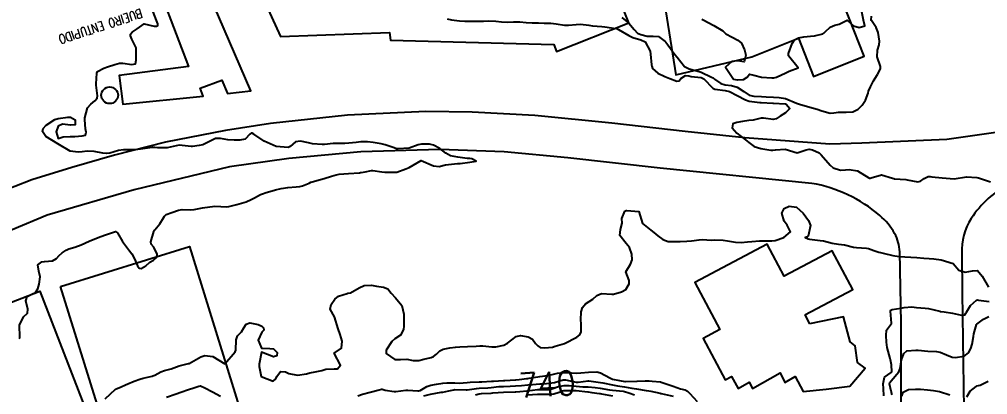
# Model space of a CAD drawing. Header units: metres. Extents: x 307586 to 320046, y 7427249 to 7434250.
# Drawn here: x 315890.8 to 316050.6, y 7432558.3 to 7432620.2 of the extents above; entities that cross this region are included whole.
import ezdxf
from ezdxf.enums import TextEntityAlignment as Align

# ---------------------------------------------------------------- set-up
doc = ezdxf.new("R2010")
doc.units = ezdxf.units.M
doc.header["$MEASUREMENT"] = 0
for name, color, linetype in [('Cotas', 45, 'Continuous'), ('Curvas de Nivel 1m', 11, 'Continuous'), ('Curvas de Nivel 5m', 15, 'Continuous'), ('Edificações', 30, 'Continuous'), ('TEXTO', 45, 'Continuous'), ('Vias Primárias', 230, 'Continuous')]:
    doc.layers.add(name, color=color, linetype=linetype)
doc.styles.add('ROMANS', font='romans', dxfattribs={"height": 0.2})
doc.styles.add('Style-STANDARD', font='STANDARD.shx')

msp = doc.modelspace()

# ---------------------------------------------------------------- linework, layer by layer
at = {"layer": 'Curvas de Nivel 1m', "flags": 128}
for points, elevation in [([(315890.79, 7432567.52), (315890.88, 7432567.65), (315890.89, 7432567.74), (315890.81, 7432569.74), (315891.46, 7432571.1), (315892.12, 7432571.73), (315892.21, 7432572.37), (315891.87, 7432573.73), (315892.11, 7432574.48), (315892.87, 7432574.83), (315893.47, 7432575.12), (315893.85, 7432575.71), (315894.09, 7432576.51), (315894.25, 7432577.71), (315894.01, 7432578.62), (315893.82, 7432579.71), (315894.48, 7432580.16), (315894.94, 7432580.23), (315896.27, 7432580.35), (315896.95, 7432580.76), (315897.39, 7432581.23), (315897.88, 7432581.66), (315898.52, 7432582.11), (315898.97, 7432582.31), (315899.96, 7432582.63), (315900.98, 7432583.02), (315902.32, 7432583.61), (315902.99, 7432583.88), (315904.23, 7432584.35), (315904.99, 7432584.65), (315906.65, 7432585.21), (315907, 7432584.96), (315907.83, 7432583.54), (315908.97, 7432582.02), (315909.34, 7432581.53), (315909.79, 7432580.68), (315910.3, 7432579.52), (315910.55, 7432579.13), (315910.93, 7432579.06), (315911.65, 7432579.5), (315912.32, 7432580.11), (315912.95, 7432580.45), (315913.5, 7432580.93), (315913.52, 7432581.47), (315912.97, 7432582.6), (315912.58, 7432583.09), (315912.52, 7432583.49), (315913, 7432585.22), (315913.08, 7432585.4), (315913.15, 7432585.48), (315914.01, 7432586.48), (315914.59, 7432587.46), (315914.75, 7432587.75), (315915.04, 7432587.99), (315915.94, 7432588.35), (315917.05, 7432588.71), (315917.66, 7432588.81), (315919.05, 7432588.77), (315919.65, 7432588.81), (315921.05, 7432589.11), (315923.05, 7432589.36), (315925.05, 7432589.27), (315925.4, 7432589.33), (315926.69, 7432589.68), (315927.06, 7432589.76), (315928.25, 7432590.11), (315929.07, 7432590.46), (315929.62, 7432590.74), (315930.58, 7432591.28), (315930.91, 7432591.44), (315931.09, 7432591.49), (315931.39, 7432591.57), (315933.09, 7432592.09), (315934.01, 7432592.31), (315935.1, 7432592.46), (315936.48, 7432592.59), (315937.1, 7432592.64), (315937.56, 7432592.73), (315938.61, 7432593.17), (315938.92, 7432593.36), (315939.11, 7432593.42), (315940.5, 7432593.76), (315941.11, 7432593.97), (315942.3, 7432594.31), (315943.12, 7432594.54), (315943.59, 7432594.64), (315945.12, 7432594.79), (315946.93, 7432594.88), (315947.12, 7432594.92), (315947.24, 7432594.95), (315947.88, 7432595.06), (315948.9, 7432595.29), (315949.14, 7432595.29), (315950.63, 7432595.04), (315951.13, 7432594.98), (315951.19, 7432594.97), (315953.13, 7432595), (315954.59, 7432595.54), (315955.14, 7432595.76), (315957.15, 7432596.95), (315959.14, 7432596.03), (315960.12, 7432595.95), (315961.15, 7432596.22), (315962.65, 7432596.39), (315963.15, 7432596.4), (315963.58, 7432596.45), (315965.15, 7432596.66), (315966.2, 7432596.84), (315965.48, 7432597.18), (315965.16, 7432597.24), (315964.74, 7432597.28), (315963.16, 7432597.47), (315961.97, 7432597.71), (315961.17, 7432598.15), (315960.23, 7432598.92), (315959.18, 7432599.48), (315958.49, 7432599.63), (315957.18, 7432599.64), (315956.63, 7432599.51), (315955.17, 7432598.98), (315953.33, 7432598.84), (315953.17, 7432598.84), (315953.03, 7432598.86), (315952.69, 7432599.01), (315951.18, 7432599.53), (315950.53, 7432599.69), (315949.19, 7432599.89), (315948.26, 7432599.98), (315947.19, 7432599.98), (315946.39, 7432599.88), (315945.18, 7432599.76), (315944.55, 7432599.74), (315943.18, 7432599.75), (315942.6, 7432599.71), (315941.18, 7432599.58), (315940.76, 7432599.57), (315939.18, 7432599.69), (315938.54, 7432599.82), (315937.19, 7432600.12), (315936.38, 7432600.01), (315935.49, 7432599.22), (315935.17, 7432599.07), (315933.17, 7432599.24), (315931.19, 7432600.1), (315929.49, 7432601.29), (315929.2, 7432601.42), (315929.07, 7432601.42), (315928.86, 7432601.29), (315928.07, 7432600.43), (315927.19, 7432600.29), (315926.23, 7432600.28), (315925.19, 7432600.32), (315923.99, 7432600.56), (315923.19, 7432600.54), (315922.39, 7432600.17), (315921.18, 7432599.55), (315921.06, 7432599.51), (315920.49, 7432599.4), (315919.37, 7432599.21), (315919.17, 7432599.22), (315917.17, 7432599.43), (315915.17, 7432599.04), (315913.62, 7432599.03), (315913.17, 7432599.07), (315912.73, 7432599.05), (315911.17, 7432598.83), (315909.98, 7432598.71), (315909.16, 7432598.69), (315908.01, 7432598.69), (315907.16, 7432598.55), (315905.74, 7432598.15), (315905.16, 7432598.06), (315904.6, 7432598.14), (315903.16, 7432598.43), (315901.98, 7432598.44), (315901.16, 7432598.36), (315900.48, 7432598.32), (315899.16, 7432598.47), (315897.17, 7432599.67), (315895.19, 7432600.91), (315894.64, 7432601.71), (315894.72, 7432602.19), (315895.21, 7432602.74), (315896.64, 7432603.68), (315897.22, 7432603.84), (315898.8, 7432604.08), (315899.23, 7432604.06), (315900.02, 7432603.64), (315900.03, 7432602.82), (315899.21, 7432602.77), (315897.94, 7432602.93), (315897.21, 7432602.6), (315896.87, 7432601.68), (315897.19, 7432600.55), (315898.03, 7432600.82), (315899.19, 7432600.9), (315899.94, 7432600.89), (315901.19, 7432600.97), (315901.72, 7432601.1), (315901.84, 7432601.62), (315901.74, 7432602.15), (315901.58, 7432603.62), (315901.58, 7432603.98), (315902.04, 7432605.62), (315902.62, 7432606.25), (315903.26, 7432606.77), (315903.63, 7432607.24), (315903.68, 7432607.6), (315903.5, 7432609.39), (315903.49, 7432609.6), (315903.56, 7432611.36), (315903.68, 7432611.6), (315904.76, 7432612.16), (315905.33, 7432612.42), (315906.58, 7432612.8), (315907.34, 7432612.98), (315907.9, 7432612.99), (315909.34, 7432612.78), (315909.99, 7432612.87), (315910.1, 7432613.52), (315910.09, 7432614.79), (315910.1, 7432615.52), (315909.38, 7432616.96), (315909.15, 7432617.53), (315909.16, 7432617.77), (315909.4, 7432618.11), (315910.23, 7432618.69), (315911.41, 7432619.51), (315913.06, 7432619.13), (315913.41, 7432619.13), (315913.64, 7432619.24), (315913.66, 7432619.48), (315913.42, 7432620.06), (315912.9, 7432621.49)], 737), ([(315961.43, 7432620.3), (315962.16, 7432620.17), (315963.43, 7432620), (315964.35, 7432619.95), (315965.43, 7432619.94), (315966.35, 7432619.92), (315967.43, 7432619.95), (315968.28, 7432619.97), (315969.43, 7432619.92), (315970.41, 7432619.82), (315971.43, 7432619.77), (315972.37, 7432619.83), (315973.43, 7432619.83), (315974.45, 7432619.73), (315975.43, 7432619.65), (315976.51, 7432619.64), (315977.43, 7432619.63), (315978.55, 7432619.58), (315979.42, 7432619.49), (315980.81, 7432619.29), (315981.42, 7432619.25), (315982.69, 7432619.38), (315983.42, 7432619.44), (315984.78, 7432619.27), (315985.42, 7432619.17), (315986.97, 7432619.05), (315987.42, 7432619), (315989.24, 7432618.75), (315989.41, 7432618.7), (315989.72, 7432618.57), (315991.4, 7432617.59), (315992.09, 7432617.23), (315993.4, 7432616.86), (315994.1, 7432616.51), (315994.91, 7432614.98), (315995, 7432614.5), (315995.14, 7432612.7), (315995.18, 7432612.5), (315995.34, 7432612.12), (315996.17, 7432611.33), (315997.33, 7432610.81), (315998.16, 7432610.46), (315999.32, 7432610), (315999.7, 7432610.06), (315999.97, 7432610.44), (316000.78, 7432610.98), (316001.33, 7432610.89), (316001.71, 7432610.81), (316003.33, 7432610.62), (316003.8, 7432610.4), (316005.3, 7432608.88), (316005.63, 7432608.71), (316007.3, 7432608.49), (316008.03, 7432608.34), (316009.29, 7432607.64), (316010.67, 7432606.93), (316011.28, 7432606.73), (316013.06, 7432606.5), (316013.28, 7432606.5), (316015.16, 7432606.38), (316015.27, 7432606.37), (316017.2, 7432606.3), (316017.27, 7432606.29), (316017.37, 7432606.23), (316017.96, 7432605.52), (316017.26, 7432604.79), (316016.39, 7432604.24), (316015.72, 7432603.78), (316015.24, 7432603.69), (316013.62, 7432603.9), (316013.25, 7432603.89), (316011.93, 7432603.61), (316011.24, 7432603.52), (316010.17, 7432603.39), (316009.24, 7432603.21), (316008.6, 7432602.97), (316008.46, 7432602.34), (316009.21, 7432601.41), (316010.67, 7432600.32), (316011.2, 7432599.87), (316012.11, 7432599.22), (316013.19, 7432598.88), (316014.83, 7432598.62), (316015.19, 7432598.61), (316015.63, 7432598.7), (316017.19, 7432598.77), (316019.18, 7432598.21), (316020.69, 7432598.7), (316021.19, 7432598.79), (316021.71, 7432598.7), (316022.81, 7432598.17), (316023.18, 7432597.85), (316024.63, 7432596.15), (316025.15, 7432595.7), (316026.36, 7432595.34), (316027.15, 7432595.37), (316027.8, 7432595.45), (316029.14, 7432595.22), (316031, 7432594.07), (316031.13, 7432593.98), (316031.22, 7432593.98), (316031.41, 7432594.07), (316033.14, 7432594.54), (316034.91, 7432594.02), (316035.13, 7432593.93), (316035.24, 7432593.91), (316037.13, 7432593.78), (316037.38, 7432593.73), (316039.12, 7432593.38), (316039.57, 7432593.52), (316040.15, 7432593.96), (316040.81, 7432594.28), (316041.14, 7432594.27), (316041.41, 7432594.22), (316043.13, 7432594.05), (316045.13, 7432593.9), (316047.14, 7432594.2), (316048.87, 7432594.12), (316049.14, 7432594.06), (316049.77, 7432593.84), (316051.13, 7432593.41)], 737), ([(315990.25, 7432620.56), (315991.43, 7432619.62), (315992.27, 7432618.54), (315992.84, 7432617.96), (315993.4, 7432617.71), (315994.46, 7432617.45), (315995.4, 7432617.45), (315996.29, 7432617.38), (315997.39, 7432616.59), (315997.5, 7432616.47), (315997.83, 7432616.02), (315999.02, 7432614.45), (315999.37, 7432613.97), (316000.61, 7432612.44), (316001.34, 7432612.04), (316002.64, 7432611.71), (316003.33, 7432611.5), (316005.05, 7432610.66), (316005.32, 7432610.55), (316005.44, 7432610.49), (316005.55, 7432610.38), (316006.58, 7432609.63), (316007.31, 7432609.42), (316008.35, 7432609.3), (316009.31, 7432609.03), (316010.4, 7432608.32), (316011.29, 7432607.74), (316012.03, 7432607.56), (316013.29, 7432607.52), (316014.1, 7432607.46), (316015.29, 7432607.36), (316016.21, 7432607.33), (316017.29, 7432607.16), (316019.09, 7432606.4), (316019.27, 7432606.32), (316019.6, 7432606.21), (316021.27, 7432605.73), (316022.49, 7432605.39), (316023.26, 7432605.12), (316024.66, 7432604.75), (316025.26, 7432604.77), (316026.03, 7432604.9), (316027.26, 7432604.92), (316028.4, 7432604.96), (316029.27, 7432605.41), (316029.61, 7432605.75), (316029.94, 7432606.08), (316030.49, 7432606.87), (316030.9, 7432608.07), (316030.99, 7432608.39), (316031.31, 7432609.1), (316031.82, 7432610.06), (316032.44, 7432611.15), (316032.98, 7432612.05), (316032.96, 7432612.44), (316032.39, 7432614.05), (316032.45, 7432615.12), (316032.75, 7432616.05), (316032.81, 7432616.64), (316032.58, 7432618.05), (316032.26, 7432618.88), (316031.44, 7432620.03), (316031.42, 7432620.07), (316031.41, 7432620.1), (316031.45, 7432620.76)], 736), ([(315904.96, 7432557.58), (315906.69, 7432559.14), (315906.94, 7432559.29), (315907.58, 7432559.54), (315908.34, 7432559.89), (315908.7, 7432560.06), (315909.73, 7432560.49), (315910.71, 7432560.79), (315911.26, 7432560.95), (315912.72, 7432561.31), (315912.85, 7432561.35), (315913.15, 7432561.48), (315914.16, 7432562.03), (315914.73, 7432562.26), (315915.83, 7432562.54), (315916.74, 7432562.85), (315917.18, 7432562.99), (315918.74, 7432563.37), (315918.84, 7432563.41), (315920.75, 7432564.48), (315921.41, 7432564.72), (315922.75, 7432564.55), (315924.74, 7432563.34), (315926.4, 7432565.32), (315926.51, 7432565.57), (315926.61, 7432567.31), (315926.8, 7432567.96), (315927.46, 7432568.65), (315927.86, 7432569.3), (315928.24, 7432569.88), (315928.83, 7432570.12), (315930.23, 7432569.86), (315930.82, 7432569.55), (315931.12, 7432569.26), (315931.16, 7432568.91), (315930.81, 7432568.58), (315930.22, 7432567.27), (315930.77, 7432565.95), (315932.15, 7432565.87), (315932.77, 7432565.82), (315933.35, 7432565.23), (315933.31, 7432564.68), (315932.76, 7432564.49), (315930.76, 7432565.26), (315930.4, 7432563.27), (315930.36, 7432562.89), (315930.72, 7432561.26), (315932.71, 7432560.45), (315933.11, 7432560.84), (315933.31, 7432561.23), (315933.88, 7432562.08), (315934.73, 7432562), (315935.28, 7432561.76), (315936.73, 7432561.44), (315938.21, 7432561.7), (315938.73, 7432561.88), (315939.62, 7432562.04), (315940.73, 7432562.24), (315941.4, 7432562.47), (315942.74, 7432562.52), (315943.34, 7432562.51), (315943.83, 7432563.11), (315942.77, 7432565.12), (315943.95, 7432565.94), (315944.07, 7432567.11), (315943.76, 7432568.16), (315943.41, 7432569.11), (315942.84, 7432571.12), (315942.1, 7432572.38), (315942.29, 7432573.13), (315942.88, 7432574.03), (315943.48, 7432574.52), (315944.89, 7432574.97), (315945, 7432574.99), (315945.45, 7432575.09), (315946.9, 7432575.88), (315947.72, 7432576.25), (315948.91, 7432576.32), (315949.75, 7432576.19), (315950.9, 7432576.01), (315951.61, 7432575.73), (315952.17, 7432575.01), (315952.88, 7432574.25), (315953.91, 7432572.99), (315954.29, 7432571.55), (315954.29, 7432570.99), (315954.27, 7432569.54), (315954.2, 7432568.99), (315953.71, 7432568.08), (315952.8, 7432567.45), (315952.3, 7432567.01), (315951.36, 7432565.6), (315951.33, 7432565.02), (315952.76, 7432564.08), (315953.7, 7432564.05), (315954.76, 7432564.12), (315955.81, 7432563.91), (315956.76, 7432563.9), (315957.57, 7432564.13), (315958.76, 7432564.38), (315959.16, 7432564.54), (315959.63, 7432564.92), (315960.2, 7432565.5), (315960.78, 7432565.78), (315961.85, 7432565.96), (315962.79, 7432566.09), (315963.52, 7432566.14), (315964.79, 7432566.2), (315966.18, 7432566.23), (315966.79, 7432566.3), (315967.28, 7432566.33), (315968.79, 7432566.16), (315969.46, 7432566.12), (315970.79, 7432566.41), (315971.36, 7432566.78), (315972.8, 7432567.86), (315973.54, 7432568.02), (315974.8, 7432567.81), (315975.51, 7432567.44), (315976, 7432566.72), (315976.37, 7432566.3), (315976.79, 7432566.04), (315977.49, 7432566), (315978.79, 7432566.11), (315979.25, 7432566.23), (315980.79, 7432566.67), (315982.8, 7432567.75), (315983.3, 7432568.14), (315983.55, 7432568.63), (315983.54, 7432569.92), (315983.5, 7432570.63), (315983.54, 7432571.95), (315983.74, 7432572.63), (315984.23, 7432573.27), (315984.88, 7432573.65), (315985.48, 7432574.01), (315986.13, 7432574.6), (315986.9, 7432574.93), (315988.6, 7432574.87), (315988.9, 7432574.87), (315990.21, 7432575.24), (315990.9, 7432575.62), (315991.47, 7432576.54), (315991.47, 7432577.1), (315990.93, 7432578.55), (315991.69, 7432579.8), (315991.96, 7432580.54), (315991.91, 7432581.47), (315991.52, 7432582.54), (315990.99, 7432583.23), (315989.9, 7432584.56), (315990.05, 7432585.53), (315990.29, 7432586.56), (315990.27, 7432587.33), (315990.72, 7432588.55), (315990.97, 7432588.64), (315991.05, 7432588.64), (315993.05, 7432588.52), (315993.69, 7432586.51), (315995.02, 7432585.39), (315995.54, 7432585.02), (315996.19, 7432584.48), (315997, 7432583.86), (315997.89, 7432583.57), (315999, 7432583.54), (315999.87, 7432583.57), (316001, 7432583.59), (316001.77, 7432583.65), (316003, 7432583.84), (316003.55, 7432583.85), (316005, 7432583.79), (316005.58, 7432583.8), (316007, 7432583.75), (316007.68, 7432583.66), (316009, 7432583.46), (316009.94, 7432583.38), (316011, 7432583.48), (316011.73, 7432583.57), (316013, 7432583.65), (316013.62, 7432583.66), (316015, 7432583.63), (316015.57, 7432583.69), (316017.01, 7432584.23), (316018.12, 7432585.12), (316017.52, 7432586.23), (316017.04, 7432586.92), (316016.67, 7432588.24), (316017.07, 7432589.01), (316017.89, 7432589.4), (316019.07, 7432589.23), (316020.21, 7432588.2), (316021.05, 7432587.01), (316021.39, 7432586.18), (316021.02, 7432584.44), (316020.89, 7432584.32), (316020.49, 7432584.2), (316021.01, 7432584), (316021.25, 7432583.94), (316023.01, 7432583.71), (316023.52, 7432583.64), (316025, 7432583.28), (316026.03, 7432583.09), (316027, 7432582.97), (316028.47, 7432582.62), (316028.99, 7432582.53), (316030.62, 7432582.44), (316030.99, 7432582.37), (316031.87, 7432582.06), (316032.7, 7432581.77), (316032.98, 7432581.7), (316033.4, 7432581.62), (316034.98, 7432581.24), (316036.02, 7432581.05), (316036.97, 7432581.01), (316037.97, 7432580.98), (316038.97, 7432580.88), (316040.13, 7432580.8), (316040.97, 7432580.75), (316041.74, 7432580.7), (316042.97, 7432580.54), (316044.96, 7432579.9), (316045.86, 7432578.79), (316046.95, 7432578.47), (316048.13, 7432578.68), (316048.95, 7432578.73), (316049.75, 7432577.84), (316050.77, 7432575.98)], 738), ([(316033.49, 7432558.03), (316033.46, 7432559.29), (316033.4, 7432560.03), (316033.63, 7432561.13), (316034.74, 7432561.92), (316034.82, 7432562.02), (316034.76, 7432563.17), (316034.63, 7432564.02), (316034.57, 7432564.23), (316034.03, 7432566.03), (316033.93, 7432566.91), (316033.87, 7432568.03), (316033.96, 7432568.9), (316034.75, 7432570.02), (316034.78, 7432570.08), (316034.62, 7432572.02), (316034.68, 7432572.21), (316034.87, 7432572.32), (316036.32, 7432572.54), (316036.87, 7432572.64), (316038.11, 7432572.74), (316038.87, 7432572.66), (316040.3, 7432572.53), (316040.87, 7432572.49), (316042.75, 7432572.04), (316042.86, 7432572.01), (316043.49, 7432571.91), (316044.86, 7432571.69), (316046.34, 7432571.36), (316046.86, 7432571.45), (316047.04, 7432571.69), (316047.13, 7432571.87), (316047.79, 7432572.95), (316048.82, 7432573.85), (316048.86, 7432573.88), (316048.89, 7432573.89), (316049.15, 7432573.85), (316050.89, 7432573.61)], 739), ([(315946.68, 7432558.08), (315947.42, 7432558.32), (315948.69, 7432558.66), (315950.19, 7432559.03), (315950.58, 7432559.13), (315950.69, 7432559.13), (315951.21, 7432559.01), (315952.69, 7432558.76), (315952.94, 7432558.75), (315954.59, 7432558.98), (315954.67, 7432559), (315954.69, 7432559), (315954.95, 7432558.98), (315956.6, 7432558.86), (315956.69, 7432558.87), (315956.76, 7432558.88), (315956.95, 7432558.95), (315958.07, 7432559.57), (315958.71, 7432559.79), (315959.64, 7432559.99), (315960.71, 7432560.17), (315961.39, 7432560.22), (315962.71, 7432560.19), (315963.41, 7432560.17), (315964.71, 7432560.28), (315965.24, 7432560.32), (315966.72, 7432560.38), (315967.15, 7432560.39), (315968.72, 7432560.46), (315969.04, 7432560.48), (315970.72, 7432560.58), (315970.91, 7432560.59), (315972.72, 7432560.71), (315972.77, 7432560.71), (315973.31, 7432560.75), (315974.55, 7432560.92), (315974.72, 7432560.93), (315974.95, 7432560.96), (315976.73, 7432561.26), (315978, 7432561.43), (315978.73, 7432561.59), (315979.61, 7432561.81), (315980.74, 7432561.92), (315981.96, 7432561.88), (315982.73, 7432561.81), (315983.51, 7432561.86), (315984.74, 7432561.98), (315986.15, 7432562.01), (315986.74, 7432561.87), (315988.25, 7432561.05), (315988.73, 7432560.83), (315989.85, 7432560.56), (315990.72, 7432560.44), (315990.84, 7432560.43), (315992.72, 7432560.46), (315992.78, 7432560.46), (315994.12, 7432560.51), (315994.69, 7432560.53), (315994.72, 7432560.54), (315994.77, 7432560.55), (315995.26, 7432560.49), (315996.61, 7432560.36), (315996.72, 7432560.33), (315996.92, 7432560.26), (315998.71, 7432559.63), (315999.93, 7432559.22), (316000.71, 7432559.02), (316001.09, 7432558.81), (316001.46, 7432558.42), (316002.68, 7432557.14)], 739), ([(315915.08, 7432557.85), (315916.68, 7432558.39), (315917.45, 7432558.66), (315918.69, 7432559.1), (315919.57, 7432559.4), (315920.41, 7432559.67), (315920.7, 7432559.68), (315921.43, 7432559.37), (315922.69, 7432558.69), (315924, 7432558.02)], 739), ([(315966.09, 7432558.24), (315966.69, 7432558.36), (315967.09, 7432558.43), (315968.69, 7432558.52), (315968.96, 7432558.54), (315970.69, 7432558.64), (315972.62, 7432558.69), (315972.69, 7432558.69), (315972.75, 7432558.7), (315973.39, 7432558.75), (315974.56, 7432558.87), (315974.7, 7432558.89), (315976.32, 7432559.09), (315976.7, 7432559.12), (315978.27, 7432559.12), (315978.7, 7432559.19), (315979.82, 7432559.57), (315980.71, 7432559.78), (315981.58, 7432559.78), (315982.71, 7432559.63), (315983.79, 7432559.54), (315984.71, 7432559.54), (315985.87, 7432559.44), (315986.7, 7432559.32), (315988.2, 7432559.07), (315988.7, 7432559), (315990.45, 7432558.8), (315990.7, 7432558.76), (315991.42, 7432558.54), (315992.36, 7432558.2)], 741), ([(315974.69, 7432558.23), (315976.32, 7432558.34), (315976.69, 7432558.35), (315977.06, 7432558.34), (315978.69, 7432558.33), (315979, 7432558.38), (315979.88, 7432558.68), (315980.47, 7432558.9), (315980.7, 7432558.95), (315982.4, 7432558.94), (315982.7, 7432558.92), (315984.62, 7432558.7), (315984.69, 7432558.69), (315985.28, 7432558.61), (315986.54, 7432558.44), (315986.69, 7432558.42), (315986.89, 7432558.39), (315988.69, 7432558.06)], 742), ([(316036.45, 7432557.99), (316036.71, 7432558.65), (316037.59, 7432559.11), (316038.71, 7432559.14), (316039.55, 7432559.13), (316040.71, 7432559.04), (316041.71, 7432558.94), (316042.71, 7432558.75), (316044.4, 7432558.21)], 741), ([(316047.19, 7432557.87), (316047.75, 7432558.82), (316048.72, 7432559.62), (316048.88, 7432559.69), (316049.38, 7432559.84), (316050.29, 7432560.27), (316050.73, 7432560.47)], 741)]:
    msp.add_lwpolyline(points, dxfattribs=dict(at, elevation=elevation))
at = {"layer": 'Curvas de Nivel 5m', "flags": 128}
for points, elevation in [([(316003.44, 7432620.28), (316003.68, 7432620.15), (316005.43, 7432619.23), (316006.9, 7432618.36), (316007.17, 7432618.11), (316007.41, 7432617.82), (316008.46, 7432617.28), (316009.4, 7432616.78), (316010.02, 7432616.32), (316010.51, 7432615.19), (316010.71, 7432614.32), (316010.46, 7432613.21), (316009.36, 7432613.37), (316008.4, 7432613.3), (316007.34, 7432612.35), (316008.71, 7432610.34), (316009.32, 7432610.24), (316009.42, 7432610.23), (316010.31, 7432610.32), (316010.94, 7432610.7), (316011.33, 7432611.16), (316012.06, 7432611.03), (316013.33, 7432610.68), (316014.99, 7432610.59), (316015.33, 7432610.59), (316015.76, 7432610.69), (316017.33, 7432611.41), (316017.89, 7432611.67), (316019.34, 7432612.21), (316017.77, 7432614.23), (316017.75, 7432614.6), (316018.36, 7432616.23), (316018.75, 7432616.87), (316019.41, 7432617.19), (316020.27, 7432617.34), (316021.41, 7432617.46), (316022.06, 7432617.53), (316023.42, 7432617.86), (316023.62, 7432617.95), (316023.84, 7432618.16), (316024.65, 7432618.93), (316025.43, 7432619.27), (316026.11, 7432619.46), (316027.44, 7432620.12), (316028.52, 7432619.19), (316029.43, 7432618.89), (316030.36, 7432619.16), (316030.14, 7432620.08), (316029.79, 7432621.75)], 735), ([(316034.9, 7432558.21), (316034.71, 7432558.81), (316034.44, 7432560.02), (316034.48, 7432560.27), (316034.73, 7432560.54), (316035.98, 7432562), (316036.2, 7432562.55), (316036.43, 7432564), (316036.78, 7432565.04), (316037.28, 7432565.49), (316038.79, 7432565.6), (316039.17, 7432565.58), (316040.79, 7432565.43), (316042.21, 7432565.35), (316042.79, 7432565.25), (316043.86, 7432564.83), (316044.78, 7432564.46), (316045.26, 7432564.38), (316046.78, 7432564.63), (316047.48, 7432565.17), (316047.88, 7432565.86), (316048.09, 7432566.57), (316048.29, 7432567.86), (316048.38, 7432568.3), (316048.82, 7432569.85), (316048.83, 7432569.87), (316048.84, 7432569.89), (316049.96, 7432570.73), (316050.86, 7432571.14)], 740), ([(315957.54, 7432558.08), (315958.69, 7432558.32), (315960.42, 7432558.64), (315960.69, 7432558.68), (315961.69, 7432558.9), (315962.51, 7432559.07), (315962.7, 7432559.08), (315964.53, 7432559.03), (315964.7, 7432559.04), (315966.28, 7432559.25), (315966.7, 7432559.3), (315968.12, 7432559.4), (315968.7, 7432559.45), (315969.93, 7432559.57), (315970.71, 7432559.61), (315971.84, 7432559.64), (315972.71, 7432559.7), (315973.68, 7432559.78), (315974.71, 7432559.87), (315975.5, 7432559.94), (315976.71, 7432560.04), (315977.35, 7432560.06), (315978.72, 7432560.18), (315979.13, 7432560.27), (315980.55, 7432560.67), (315980.68, 7432560.71), (315980.72, 7432560.72), (315980.77, 7432560.71), (315980.95, 7432560.67), (315982.72, 7432560.31), (315983.06, 7432560.3), (315984.72, 7432560.54), (315984.79, 7432560.55), (315986.72, 7432560.28), (315987.1, 7432560.21), (315988.71, 7432559.85), (315989.55, 7432559.72), (315990.71, 7432559.55), (315991.92, 7432559.32), (315992.7, 7432559.19), (315994.27, 7432558.94), (315994.7, 7432558.89), (315995.05, 7432558.85), (315996.58, 7432558.47), (315996.69, 7432558.45), (315996.7, 7432558.45), (315996.72, 7432558.45), (315998.7, 7432558.02)], 740)]:
    msp.add_lwpolyline(points, dxfattribs=dict(at, elevation=elevation))
at = {"layer": 'Edificações'}
for points in [[(315963.9, 7432651.45), (315963.51, 7432652.33), (315925.29, 7432636.32), (315933.92, 7432617.42), (315951.89, 7432618.08), (315952.07, 7432616.78), (315979.03, 7432616.08), (315979.49, 7432614.92), (315991.4, 7432619.65), (315985.42, 7432634.67), (315991.4, 7432637.05), (315997.11, 7432623.93), (315999.16, 7432611.08), (316011.73, 7432614.06), (316019.41, 7432617.11), (316021.91, 7432610.82), (316030.26, 7432614.14), (316027.76, 7432620.43), (316017.09, 7432647.26), (316008.42, 7432669.06), (315963.88, 7432651.44)], [(316020.45, 7432571.43), (316028.37, 7432575.64), (316024.98, 7432582.03), (316017.06, 7432577.82), (316014.26, 7432583.1), (316002.31, 7432576.76), (316006.43, 7432569.01), (316003.66, 7432567.54), (316007.3, 7432560.69), (316008.38, 7432561.26), (316009.44, 7432559.24), (316011.25, 7432560.3), (316011.81, 7432559.24), (316016.38, 7432561.86), (316017.16, 7432560.23), (316018.86, 7432561.22), (316020.17, 7432558.75), (316023.99, 7432559.17), (316027.89, 7432559.67), (316030.4, 7432562.6), (316029.14, 7432563.57), (316028.78, 7432566.33), (316027.97, 7432567), (316026.84, 7432571.11), (316021.25, 7432569.93)], [(316020.45, 7432571.43), (316021.25, 7432569.93)]]:
    msp.add_lwpolyline(points, dxfattribs=at)
for points in [[(315912.19, 7432629.69), (315918.74, 7432612.44), (315907.29, 7432610.96), (315907.9, 7432606.22), (315921.12, 7432607.54), (315920.67, 7432608.87), (315924.24, 7432610.21), (315925.13, 7432607.98), (315929, 7432608.43), (315918.58, 7432632.53)], [(315897.6, 7432576.13), (315918.87, 7432582.73), (315927.81, 7432553.92), (315906.53, 7432547.32)], [(315873.14, 7432567.18), (315894.2, 7432575.32), (315905.12, 7432547.06), (315884.06, 7432538.93)]]:
    msp.add_lwpolyline(points, close=True, dxfattribs=at)
msp.add_circle((315905.7, 7432607.69), 1.38, dxfattribs=at)
at = {"layer": 'Vias Primárias'}
for points in [[(316054.3, 7432601.89), (316043.9, 7432600.39), (316029.88, 7432599.77), (316024.57, 7432599.64), (316010.53, 7432600.68), (316000.72, 7432601.7), (315988.59, 7432603.1), (315975.89, 7432604.36), (315965.55, 7432604.93), (315957.92, 7432605.03), (315944.94, 7432604.4), (315932.28, 7432603.06), (315924.82, 7432601.9), (315914.93, 7432599.93), (315906.52, 7432597.82), (315899.46, 7432595.78), (315892.85, 7432593.74), (315884.4, 7432590.43)], [(316054.3, 7432601.89), (316043.9, 7432600.39), (316029.88, 7432599.77), (316024.57, 7432599.64), (316010.53, 7432600.68), (316000.72, 7432601.7), (315988.59, 7432603.1), (315975.89, 7432604.36), (315965.55, 7432604.93), (315957.92, 7432605.03), (315944.94, 7432604.4), (315932.28, 7432603.06), (315924.82, 7432601.9), (315914.93, 7432599.93), (315906.52, 7432597.82), (315899.46, 7432595.78), (315892.85, 7432593.74), (315884.4, 7432590.43)], [(316021.61, 7432593.15), (315996.59, 7432595.65), (315981.34, 7432597.34), (315970.83, 7432598.33), (315960.22, 7432598.73), (315947.19, 7432598.33), (315935.28, 7432597.25), (315925.46, 7432595.86), (315909.75, 7432592.1), (315895.38, 7432587.9), (315883.78, 7432583.05)], [(316021.61, 7432593.15), (315996.59, 7432595.65), (315981.34, 7432597.34), (315970.83, 7432598.33), (315960.22, 7432598.73), (315947.19, 7432598.33), (315935.28, 7432597.25), (315925.46, 7432595.86), (315909.75, 7432592.1), (315895.38, 7432587.9), (315883.78, 7432583.05)]]:
    msp.add_lwpolyline(points, dxfattribs=at)
msp.add_lwpolyline([(316056.1, 7432521.21), (316091.64, 7432522.94), (316108.39, 7432524.36, -0.023643), (316112.32, 7432524.51, 0.164165), (316114.88, 7432525.34, 0.200827), (316117.14, 7432529.17, 0.181635), (316115.76, 7432535.26), (316108.63, 7432543.39), (316093.38, 7432561.49), (316078.42, 7432579), (316069.71, 7432589.43), (316065.57, 7432593.67, 0.214855), (316062.57, 7432594.85, 0.03981), (316056.87, 7432594.12, 0.073272), (316054.22, 7432593.13, 0.122391), (316047.92, 7432587.34, 0.163376), (316046.39, 7432581.57), (316046.46, 7432575.09), (316047.01, 7432536.54), (316047.64, 7432524.57, 0.223699), (316049.38, 7432521.34, 0.194852), (316049.38, 7432521.34, 0.149791), (316056.1, 7432521.21, 0.837315)], format="xyb", dxfattribs=at)
msp.add_lwpolyline([(316056.1, 7432521.21), (316091.64, 7432522.94), (316108.39, 7432524.36, -0.023643), (316112.32, 7432524.51, 0.164165), (316114.88, 7432525.34, 0.200827), (316117.14, 7432529.17, 0.181635), (316115.76, 7432535.26), (316108.63, 7432543.39), (316093.38, 7432561.49), (316078.42, 7432579), (316069.71, 7432589.43), (316065.57, 7432593.67, 0.214855), (316062.57, 7432594.85, 0.03981), (316056.87, 7432594.12, 0.073272), (316054.22, 7432593.13, 0.122391), (316047.92, 7432587.34, 0.163376), (316046.39, 7432581.57), (316046.46, 7432575.09), (316047.01, 7432536.54), (316047.64, 7432524.57, 0.223699), (316049.38, 7432521.34, 0.194852), (316049.38, 7432521.34, 0.149791), (316056.1, 7432521.21, 0.837315)], format="xyb", dxfattribs=at)
at = {"layer": 'Vias Primárias', "elevation": 753.43}
msp.add_lwpolyline([(315876.01, 7432486.58), (315902.23, 7432497.38), (315928.08, 7432505.53), (315938.05, 7432508.18), (315957.03, 7432512.74), (315978.75, 7432516.37), (315997.98, 7432518.65), (316015.24, 7432520.2), (316029.63, 7432520.82, 0.134842), (316034.13, 7432522.27, 0.174225), (316037.08, 7432526.19, 0.041276), (316037.76, 7432529.25), (316036.84, 7432537.04, -0.027421), (316036.5, 7432542.45, 0.003713), (316036.36, 7432552.09), (316036.36, 7432570.04), (316036.12, 7432581.85, 0.12395), (316035.29, 7432584.86, 0.087831), (316032.83, 7432587.86, 0.133416), (316021.61, 7432593.15, 0.110097)], format="xyb", dxfattribs=at)
msp.add_lwpolyline([(315876.01, 7432486.58), (315902.23, 7432497.38), (315928.08, 7432505.53), (315938.05, 7432508.18), (315957.03, 7432512.74), (315978.75, 7432516.37), (315997.98, 7432518.65), (316015.24, 7432520.2), (316029.63, 7432520.82, 0.134842), (316034.13, 7432522.27, 0.174225), (316037.08, 7432526.19, 0.041276), (316037.76, 7432529.25), (316036.84, 7432537.04, -0.027421), (316036.5, 7432542.45, 0.003713), (316036.36, 7432552.09), (316036.36, 7432570.04), (316036.12, 7432581.85, 0.12395), (316035.29, 7432584.86, 0.087831), (316032.83, 7432587.86, 0.133416), (316021.61, 7432593.15, 0.110097)], format="xyb", dxfattribs=at)

# ---------------------------------------------------------------- texts
at = {"layer": 'Cotas', "style": 'Style-STANDARD'}
msp.add_text('740', height=4, rotation=3.0034, dxfattribs=at).set_placement((315977.92, 7432559.99, 740), align=Align.MIDDLE_CENTER)
at = {"layer": 'TEXTO', "style": 'ROMANS', "width": 0.8}
msp.add_text('BUEIRO ENTUPIDO', height=1.5, rotation=198, dxfattribs=at).set_placement((315910.82, 7432622.01))

doc.saveas('drawing.dxf')
